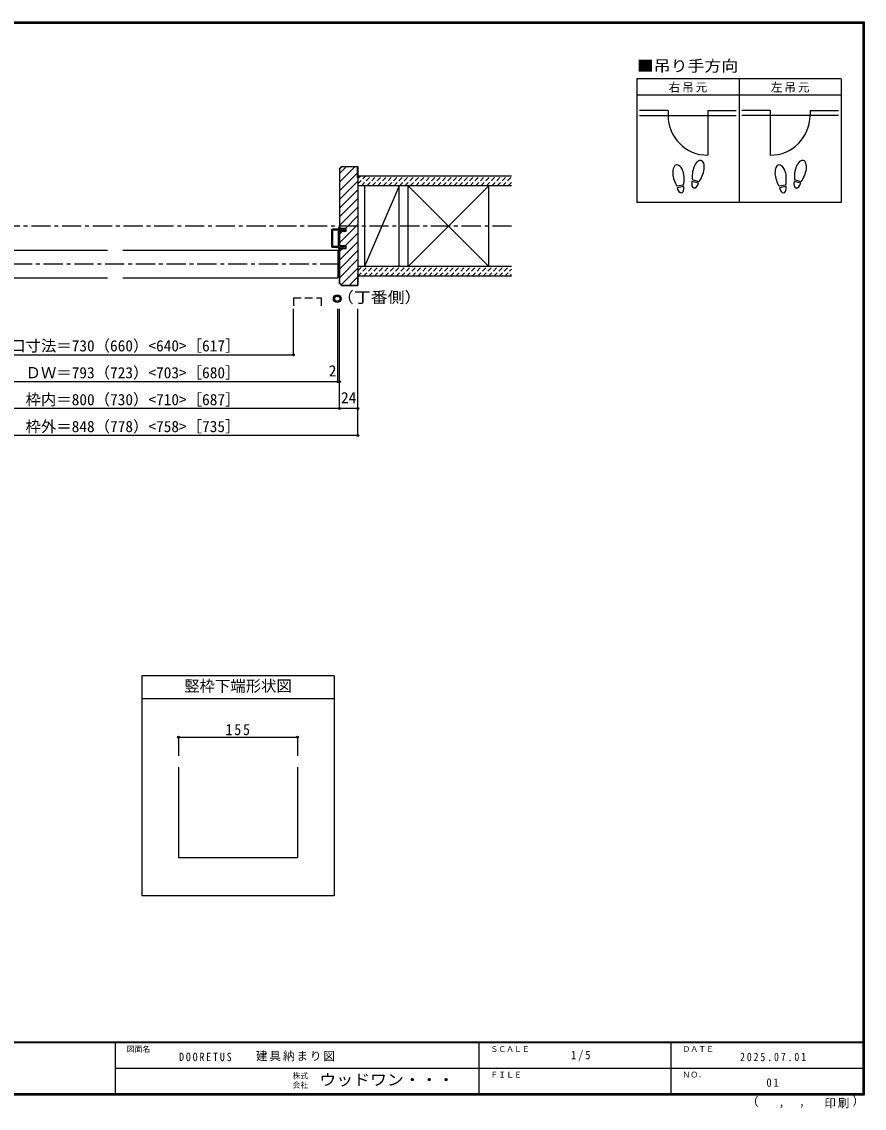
# Model space of a CAD drawing. Units: millimetres at full size, sheet at 1:5; details may follow other scales. Extents: x -973 to 977, y -718 to 696.
# Drawn here: x -120 to 977, y -718 to 696 of the extents above; entities that cross this region are included whole.
import ezdxf
from ezdxf.enums import TextEntityAlignment as Align

# ---------------------------------------------------------------- set-up
doc = ezdxf.new("R2010")
doc.units = ezdxf.units.MM
doc.header["$LTSCALE"] = 5
doc.header["$PDMODE"] = 32
doc.header["$PDSIZE"] = 2.5
for name, pattern in [('CHAIN1', [8, 5, -1, 1, -1]), ('DASHED1', [1.8, 1.2, -0.6]), ('DASHED2', [3, 2, -1])]:
    doc.linetypes.add(name, pattern=pattern)
for name, color, linetype in [('0-0_補助線', 7, 'Continuous'), ('0-1_通り芯', 4, 'CHAIN1'), ('0-3_仕上げ', 2, 'Continuous'), ('0-4_枠', 3, 'Continuous'), ('0-6_扉', 6, 'Continuous'), ('0-7_金物', 7, 'Continuous'), ('0-8_戸当り', 3, 'Continuous'), ('0-A_文字', 3, 'Continuous'), ('0-B_寸法', 7, 'Continuous'), ('0-C_ハッチ', 4, 'DASHED1'), ('F-0_補助線', 7, 'Continuous'), ('F-1_枠', 6, 'Continuous'), ('F-A_文字', 7, 'Continuous')]:
    doc.layers.add(name, color=color, linetype=linetype)
doc.styles.add('ＭＳ ゴシック', font='')
doc.styles.get('ＭＳ ゴシック').set_extended_font_data('MS Gothic')

# ---------------------------------------------------------------- blocks, each defined once
blk = doc.blocks.new('01')
at = {"layer": '0-0_補助線'}
for p, q in [((-14.5, 0.346), (-14.5, -0.449)), ((-14.3, 0.346), (-14.3, -0.449)), ((-12.045, -0.049), (-14.178, 0.444)), ((-12, 0.146), (-14.133, 0.639)), ((-11.475, 5.146), (-12.298, 4.504)), ((-12.175, 4.146), (-11.475, 4.146)), ((-12.045, -0.049), (-11.993, 0.145)), ((-11.475, 0.146), (-12, 0.146)), ((-11.475, 7.146), (-11.475, 5.146)), ((-11.475, 4.146), (-11.475, 0.146)), ((-10.68, 7.55), (-9.257, 6.508)), ((-9.375, 6.146), (-10.075, 6.146)), ((-10.075, 3.146), (-10.075, 6.146)), ((-10.075, 3.146), (-9.252, 2.504)), ((-9.375, 2.146), (-10.075, 2.146)), ((-10.075, 0.146), (-10.075, 2.146)), ((-10.075, 0.146), (10.075, 0.146)), ((10.075, 3.146), (9.252, 2.504)), ((10.68, 7.55), (9.257, 6.508)), ((9.375, 6.146), (10.075, 6.146)), ((9.375, 2.146), (10.075, 2.146)), ((10.075, 3.146), (10.075, 6.146)), ((10.075, 0.146), (10.075, 2.146)), ((11.475, 7.146), (11.475, 5.146)), ((11.475, 5.146), (12.298, 4.504)), ((12.175, 4.146), (11.475, 4.146)), ((11.475, 4.146), (11.475, 0.146)), ((11.475, 0.146), (12, 0.146)), ((12.045, -0.049), (11.993, 0.145)), ((12, 0.146), (14.133, 0.639)), ((12.045, -0.049), (14.178, 0.444)), ((14.3, 0.346), (14.3, -0.449)), ((14.5, 0.346), (14.5, -0.449)), ((-14.265, -0.741), (-12.235, -1.196)), ((-14.222, -0.546), (-12.191, -1.001)), ((-12, -1.488), (-12, -8.854)), ((-11.8, -1.488), (-11.8, -8.854)), ((-11, -9.654), (11, -9.654)), ((11, -9.854), (-11, -9.854)), ((-10.6, -1.554), (-10.6, -8.154)), ((-10.3, -1.254), (10.3, -1.254)), ((-10.3, -8.454), (10.3, -8.454)), ((10.6, -1.554), (10.6, -8.154)), ((11.8, -1.488), (11.8, -8.854)), ((12, -1.488), (12, -8.854)), ((14.222, -0.546), (12.191, -1.001)), ((14.265, -0.741), (12.235, -1.196))]:
    blk.add_line(p, q, dxfattribs=at)
for centre, radius, start, end in [((-14.2, 0.346), 0.3, 77.00048, 180), ((-14.2, 0.346), 0.1, 77.00048, 180), ((-12.175, 4.346), 0.2, 127.96957, 270), ((-10.975, 7.146), 0.5, 53.78053, 180), ((-9.375, 6.346), 0.2, 270, 53.78053), ((-9.375, 2.346), 0.2, 270, 52.03043), ((9.375, 6.346), 0.2, 126.21947, 270), ((9.375, 2.346), 0.2, 127.96957, 270), ((10.975, 7.146), 0.5, 0, 126.21947), ((12.175, 4.346), 0.2, 270, 52.03043), ((14.2, 0.346), 0.3, 0, 102.99952), ((14.2, 0.346), 0.1, 0, 102.99952), ((-14.2, -0.449), 0.3, 180, 257.3929), ((-14.2, -0.449), 0.1, 180, 257.3929), ((-12.3, -1.488), 0.3, 0, 76.0718), ((-12.3, -1.488), 0.5, 0, 76.0718), ((-11, -8.854), 1, 180, 270), ((-11, -8.854), 0.8, 180, 270), ((-10.3, -1.554), 0.3, 90, 180), ((-10.3, -8.154), 0.3, 180, 270), ((10.3, -1.554), 0.3, 0, 90), ((10.3, -8.154), 0.3, 270, 0), ((11, -8.854), 1, 270, 0), ((11, -8.854), 0.8, 270, 0), ((12.3, -1.488), 0.5, 103.9282, 180), ((12.3, -1.488), 0.3, 103.9282, 180), ((14.2, -0.449), 0.1, 282.6071, 0), ((14.2, -0.449), 0.3, 282.6071, 0)]:
    blk.add_arc(centre, radius, start, end, dxfattribs=at)

msp = doc.modelspace()

# ---------------------------------------------------------------- linework, layer by layer
at = {"layer": '0-0_補助線', "color": 4}
for p, q in [((84.153, -235.132), (239.153, -235.132)), ((84.153, -235.132), (84.153, -259.122)), ((239.153, -235.132), (239.153, -259.122))]:
    msp.add_line(p, q, dxfattribs=at)
at = {"layer": '0-0_補助線'}
for p in [(84.153, -235.132), (239.153, -235.132)]:
    msp.add_point(p, dxfattribs=at)
at = {"layer": '0-1_通り芯'}
for p, q in [((517.653, 430), (-517.347, 430)), ((293.653, 380.5), (-293.347, 380.5))]:
    msp.add_line(p, q, dxfattribs=at)
at = {"layer": '0-3_仕上げ'}
for p, q in [((517.653, 495), (317.653, 495)), ((517.653, 482.5), (317.653, 482.5)), ((517.653, 377.5), (317.653, 377.5)), ((517.653, 365), (317.653, 365))]:
    msp.add_line(p, q, dxfattribs=at)
at = {"layer": '0-3_仕上げ', "color": 3}
for p, q in [((326.153, 482.5), (326.153, 377.5)), ((371.153, 377.5), (371.153, 482.5)), ((383.037, 377.5), (383.037, 482.5)), ((488.037, 377.5), (488.037, 482.5))]:
    msp.add_line(p, q, dxfattribs=at)
at = {"layer": '0-3_仕上げ', "color": 7}
for p, q in [((371.153, 482.5), (326.153, 377.5)), ((383.037, 377.5), (488.037, 482.5)), ((383.037, 482.5), (488.037, 377.5))]:
    msp.add_line(p, q, dxfattribs=at)
at = {"layer": '0-4_枠'}
for p, q in [((296.481, 507.5), (293.653, 504.672)), ((293.653, 504.672), (293.653, 427)), ((296.689, 507), (294.153, 504.464)), ((294.153, 427), (294.153, 504.464)), ((296.481, 507.5), (317.653, 507.5)), ((317.153, 507), (296.689, 507)), ((317.153, 492.5), (317.153, 507)), ((317.653, 507.5), (317.653, 352.5)), ((317.153, 492.5), (317.653, 492.5)), ((293.653, 404.7), (293.653, 423.3)), ((293.653, 423.3), (302.153, 423.3)), ((294.153, 404.7), (294.153, 423.3)), ((293.653, 404.7), (302.153, 404.7)), ((293.653, 355.328), (293.653, 401)), ((293.653, 401), (302.153, 401)), ((294.153, 355.536), (294.153, 401)), ((302.153, 401), (302.153, 404.7)), ((296.481, 352.5), (293.653, 355.328)), ((296.689, 353), (294.153, 355.536)), ((317.153, 367.5), (317.153, 353)), ((317.153, 367.5), (317.653, 367.5)), ((296.481, 352.5), (317.653, 352.5)), ((296.689, 353), (317.153, 353)), ((84.153, -273.859), (84.153, -391.639)), ((239.153, -273.859), (239.153, -391.639)), ((84.153, -391.639), (239.153, -391.639))]:
    msp.add_line(p, q, dxfattribs=at)
msp.add_lwpolyline([(302.153, 423.3), (302.153, 427), (293.653, 427)], dxfattribs=at)
at = {"layer": '0-6_扉'}
for p, q in [((-288.347, 398.5), (-8.347, 398.5)), ((11.653, 398.5), (291.653, 398.5)), ((291.653, 398.5), (291.653, 362.5)), ((-288.347, 362.5), (-8.347, 362.5)), ((11.653, 362.5), (291.653, 362.5))]:
    msp.add_line(p, q, dxfattribs=at)
at = {"layer": '0-6_扉', "linetype": 'DASHED2'}
for p, q in [((233.658, 336.408), (233.658, 321.5)), ((233.658, 336.408), (269.658, 336.408)), ((269.658, 336.408), (269.658, 321.5))]:
    msp.add_line(p, q, dxfattribs=at)
at = {"layer": '0-7_金物'}
for radius in [5, 3.5]:
    msp.add_circle((290.702, 335.457), radius, dxfattribs=at)
at = {"layer": '0-8_戸当り', "color": 2}
for p, q in [((721.239, 580.308), (684.139, 580.308)), ((721.239, 580.308), (721.239, 574.008)), ((773.039, 580.308), (810.139, 580.308)), ((773.039, 580.308), (773.039, 522.208)), ((854.239, 580.308), (817.139, 580.308)), ((854.239, 580.308), (854.239, 522.208)), ((906.039, 580.308), (943.139, 580.308)), ((906.039, 580.308), (906.039, 574.008)), ((684.139, 574.008), (810.139, 574.008)), ((943.139, 574.008), (817.139, 574.008))]:
    msp.add_line(p, q, dxfattribs=at)
at = {"layer": '0-8_戸当り'}
for p, q in [((741.457, 483.378), (732.811, 481.853)), ((741.822, 481.31), (733.175, 479.785)), ((760.924, 485.706), (752.444, 487.978)), ((761.468, 487.735), (752.987, 490.007)), ((874.457, 483.378), (865.811, 481.853)), ((874.822, 481.31), (866.175, 479.785)), ((893.924, 485.706), (885.444, 487.978)), ((894.468, 487.735), (885.987, 490.007))]:
    msp.add_line(p, q, dxfattribs=at)
at = {"layer": '0-8_戸当り', "color": 2}
for centre, start, end in [((773.039, 574.008), 180, 270), ((854.239, 574.008), 270, 0)]:
    msp.add_arc(centre, 51.8, start, end, dxfattribs=at)
at = {"layer": '0-8_戸当り'}
for centre, major_axis, ratio, start_param, end_param in [((734.795, 495.877), (-2.445, 13.867), 0.5, 4.34059143, 8.22577918), ((760.713, 501.878), (3.644, 13.601), 0.5, 4.34059143, 8.22577918), ((867.795, 495.877), (-2.445, 13.867), 0.5, 4.34059143, 8.22577918), ((893.713, 501.878), (3.644, 13.601), 0.5, 4.34059143, 8.22577918), ((760.609, 501.489), (4.416, 16.48), 0.4, 1.85063327, 2.44287679), ((760.609, 501.489), (4.416, 16.48), 0.4, 3.84030852, 4.43255203), ((893.609, 501.489), (4.416, 16.48), 0.4, 1.85063327, 2.44287679), ((893.609, 501.489), (4.416, 16.48), 0.4, 3.84030852, 4.43255203), ((734.865, 495.481), (-2.963, 16.802), 0.4, 1.85063327, 2.44287679), ((737.498, 480.548), (-1.27, 7.205), 0.6, 1.57079633, 4.71238898), ((734.865, 495.481), (-2.963, 16.802), 0.4, 3.84030852, 4.43255203), ((756.684, 486.842), (1.894, 7.067), 0.6, 1.57079633, 4.71238898), ((867.865, 495.481), (-2.963, 16.802), 0.4, 1.85063327, 2.44287679), ((870.498, 480.548), (-1.27, 7.205), 0.6, 1.57079633, 4.71238898), ((867.865, 495.481), (-2.963, 16.802), 0.4, 3.84030852, 4.43255203), ((889.684, 486.842), (1.894, 7.067), 0.6, 1.57079633, 4.71238898)]:
    msp.add_ellipse(centre, major_axis=major_axis, ratio=ratio, start_param=start_param, end_param=end_param, dxfattribs=at)
at = {"layer": '0-A_文字'}
for p, q in [((680.639, 621.667), (680.639, 460.667)), ((946.639, 621.667), (680.639, 621.667)), ((813.639, 621.667), (813.639, 460.667)), ((680.639, 600.667), (946.639, 600.667)), ((286.653, -155.132), (36.653, -155.132)), ((36.653, -155.132), (36.653, -441.639)), ((286.653, -155.132), (286.653, -441.639)), ((286.653, -185.132), (36.653, -185.132)), ((286.653, -441.639), (36.653, -441.639))]:
    msp.add_line(p, q, dxfattribs=at)
msp.add_lwpolyline([(946.639, 621.667), (946.639, 460.667), (680.639, 460.667)], dxfattribs=at)
at = {"layer": '0-B_寸法', "color": 3}
for p, q in [((293.653, 404.7), (293.653, 423.3)), ((293.653, 423.3), (302.153, 423.3)), ((293.653, 404.7), (293.653, 423.3)), ((293.653, 423.3), (302.153, 423.3)), ((294.153, 404.7), (294.153, 423.3)), ((294.153, 404.7), (294.153, 423.3)), ((293.653, 404.7), (302.153, 404.7)), ((293.653, 404.7), (302.153, 404.7)), ((293.653, 401), (302.153, 401)), ((293.653, 401), (302.153, 401)), ((302.153, 401), (302.153, 404.7)), ((302.153, 401), (302.153, 404.7))]:
    msp.add_line(p, q, dxfattribs=at)
at = {"layer": '0-B_寸法', "color": 4}
for p, q in [((233.658, 262.5), (233.658, 322.5)), ((291.653, 227.5), (291.653, 322.5)), ((293.653, 192.5), (293.653, 322.5)), ((317.653, 157.5), (317.653, 322.5)), ((-283.347, 262.5), (233.658, 262.5)), ((293.653, 227.5), (-293.347, 227.5)), ((317.653, 192.5), (-317.347, 192.5)), ((317.653, 157.5), (-317.347, 157.5))]:
    msp.add_line(p, q, dxfattribs=at)
at = {"layer": '0-B_寸法', "color": 3}
msp.add_lwpolyline([(302.153, 423.3), (302.153, 427), (293.653, 427)], dxfattribs=at)
msp.add_lwpolyline([(302.153, 423.3), (302.153, 427), (293.653, 427)], dxfattribs=at)
at = {"layer": '0-B_寸法'}
for p in [(233.658, 262.5), (291.653, 227.5), (293.653, 227.5), (293.653, 192.5), (317.653, 192.5), (317.653, 157.5)]:
    msp.add_point(p, dxfattribs=at)
at = {"layer": '0-C_ハッチ', "linetype": 'Continuous'}
for p, q in [((302.173, 507), (294.153, 498.98)), ((313.486, 507), (294.153, 487.666)), ((317.153, 499.353), (294.153, 476.353)), ((317.653, 488.539), (294.153, 465.039)), ((317.653, 477.225), (294.153, 453.725)), ((317.653, 465.912), (294.153, 442.412)), ((317.653, 454.598), (294.153, 431.098)), ((317.653, 443.284), (301.369, 427)), ((317.653, 431.97), (294.153, 408.47)), ((297.669, 423.3), (294.153, 419.784)), ((317.653, 420.657), (301.696, 404.7)), ((317.653, 409.343), (294.153, 385.843)), ((297.996, 401), (294.153, 397.157)), ((317.653, 398.029), (294.153, 374.529)), ((317.653, 386.716), (294.153, 363.216)), ((317.653, 375.402), (295.97, 353.719)), ((317.153, 363.588), (306.565, 353))]:
    msp.add_line(p, q, dxfattribs=at)
at = {"layer": '0-C_ハッチ'}
for p, q in [((317.653, 492.101), (320.552, 495)), ((317.653, 485.03), (327.623, 495)), ((322.194, 482.5), (334.694, 495)), ((329.265, 482.5), (341.765, 495)), ((336.336, 482.5), (348.836, 495)), ((343.408, 482.5), (355.908, 495)), ((350.479, 482.5), (362.979, 495)), ((357.55, 482.5), (370.05, 495)), ((364.621, 482.5), (377.121, 495)), ((371.692, 482.5), (384.192, 495)), ((378.763, 482.5), (391.263, 495)), ((385.834, 482.5), (398.334, 495)), ((392.905, 482.5), (405.405, 495)), ((407.047, 482.5), (419.547, 495)), ((414.118, 482.5), (426.618, 495)), ((421.189, 482.5), (433.689, 495)), ((428.26, 482.5), (440.76, 495)), ((435.331, 482.5), (447.831, 495)), ((442.402, 482.5), (454.902, 495)), ((449.474, 482.5), (461.974, 495)), ((456.545, 482.5), (469.045, 495)), ((463.616, 482.5), (476.116, 495)), ((470.687, 482.5), (483.187, 495)), ((477.758, 482.5), (490.258, 495)), ((484.829, 482.5), (497.329, 495)), ((491.9, 482.5), (504.4, 495)), ((498.971, 482.5), (511.471, 495)), ((399.976, 482.5), (410.818, 493.341)), ((506.042, 482.5), (517.653, 494.111)), ((513.113, 482.5), (517.653, 487.04)), ((317.653, 371.893), (323.26, 377.5)), ((317.742, 364.911), (330.331, 377.5)), ((324.902, 365), (337.402, 377.5)), ((331.974, 365), (344.474, 377.5)), ((339.045, 365), (351.545, 377.5)), ((346.116, 365), (358.616, 377.5)), ((353.187, 365), (365.687, 377.5)), ((360.258, 365), (372.758, 377.5)), ((367.329, 365), (379.829, 377.5)), ((374.4, 365), (386.9, 377.5)), ((381.471, 365), (393.971, 377.5)), ((388.542, 365), (401.042, 377.5)), ((395.613, 365), (408.113, 377.5)), ((402.684, 365), (415.184, 377.5)), ((409.755, 365), (422.255, 377.5)), ((416.826, 365), (429.326, 377.5)), ((423.897, 365), (436.397, 377.5)), ((430.969, 365), (443.469, 377.5)), ((438.04, 365), (450.54, 377.5)), ((445.111, 365), (457.611, 377.5)), ((452.182, 365), (464.682, 377.5)), ((459.253, 365), (471.753, 377.5)), ((466.324, 365), (478.824, 377.5)), ((473.395, 365), (485.895, 377.5)), ((480.466, 365), (492.966, 377.5)), ((487.537, 365), (500.037, 377.5)), ((494.608, 365), (507.108, 377.5)), ((501.679, 365), (514.179, 377.5)), ((508.75, 365), (517.653, 373.903)), ((515.821, 365), (517.653, 366.832))]:
    msp.add_line(p, q, dxfattribs=at)
at = {"layer": 'F-1_枠'}
for p, q in [((-973.347, 695.833), (976.653, 695.833)), ((-973.347, 695), (976.653, 695)), ((-973.347, 694.167), (976.653, 694.167)), ((974.986, 695.833), (974.986, -700.833)), ((975.82, 695.833), (975.82, -700.833)), ((976.653, 695.833), (976.653, -700.833)), ((976.653, -631.667), (-973.347, -631.667)), ((976.653, -632.5), (-973.347, -632.5)), ((1.653, -632.5), (1.653, -699.167)), ((474.986, -632.5), (474.986, -699.167)), ((724.986, -632.5), (724.986, -699.167)), ((1.653, -665.833), (974.986, -665.834)), ((976.653, -699.167), (-973.347, -699.167)), ((976.653, -700), (-973.347, -700)), ((976.653, -700.833), (-973.347, -700.833))]:
    msp.add_line(p, q, dxfattribs=at)

# ---------------------------------------------------------------- block references
at = {"layer": '0-B_寸法', "xscale": -1, "rotation": 270}
msp.add_blockref('01', (293.507, 414), dxfattribs=at)

# ---------------------------------------------------------------- texts
at = {"layer": '0-0_補助線', "insert": (145.403, -232.632), "char_height": 14.66, "attachment_point": 7, "style": 'ＭＳ ゴシック'}
msp.add_mtext('\\T1.27;\\W0.9;155', dxfattribs=at)
at = {"layer": '0-A_文字', "color": 7, "style": 'ＭＳ ゴシック', "width": 1.1}
for s, p in [('■吊り手方向', (680.639, 626.667)), ('（丁番側）', (290.335, 325.605))]:
    msp.add_text(s, height=14.66, dxfattribs=at).set_placement(p, align=Align.BOTTOM_LEFT)
at = {"layer": '0-A_文字', "color": 7, "style": 'ＭＳ ゴシック'}
msp.add_text('竪枠下端形状図', height=14.66, dxfattribs=at).set_placement((91.653, -180.132), align=Align.BOTTOM_LEFT)
at = {"layer": '0-A_文字', "color": 7, "char_height": 11, "attachment_point": 7, "style": 'ＭＳ ゴシック'}
for s, insert in [('\\T1.17;右吊元', (722.139, 603.667)), ('\\T1.17;左吊元', (855.139, 603.667))]:
    msp.add_mtext(s, dxfattribs=dict(at, insert=insert))
at = {"layer": '0-B_寸法', "style": 'ＭＳ ゴシック'}
for s, p in [('有効開口寸法＝730（660）<640>［617］', (-194.847, 262.5)), ('ＤＷ＝793（723）<703>［680］', (-114.847, 227.5)), ('2', (279.757, 230)), ('枠内＝800（730）<710>［687］', (-114.847, 192.5)), ('24', (295.653, 195)), ('枠外＝848（778）<758>［735］', (-114.847, 157.5))]:
    msp.add_text(s, height=14.66, dxfattribs=at).set_placement(p, align=Align.BOTTOM_LEFT)
at = {"layer": 'F-0_補助線', "char_height": 11, "attachment_point": 7, "style": 'ＭＳ ゴシック'}
for s, insert in [('\\T1.39;\\W0.85;DOORETUS', (84.986, -656.667)), ('\\T1.17;建具納まり図', (184.986, -656.667))]:
    msp.add_mtext(s, dxfattribs=dict(at, insert=insert))
at = {"layer": 'F-A_文字', "style": 'ＭＳ ゴシック'}
for s, height, p in [('図面名', 7.331, (16.653, -646.667)), ('ＳＣＡＬＥ', 7.331, (489.986, -646.667)), ('ＤＡＴＥ', 7.331, (739.986, -646.667)), ('株式', 7.331, (232.486, -681.5)), ('ＦＩＬＥ', 7.331, (489.986, -680)), ('ＮＯ．', 7.331, (739.986, -680.001)), ('会社', 7.331, (232.486, -693.5)), ('（', 11, (823.992, -718.052)), ('）', 11, (961.387, -717.355)), (',', 11, (865.199, -718.052)), (',', 11, (891.686, -717.588))]:
    msp.add_text(s, height=height, dxfattribs=at).set_placement(p, align=Align.BOTTOM_LEFT)
at = {"layer": 'F-A_文字', "style": 'ＭＳ ゴシック', "width": 1.1}
msp.add_text('ウッドワン・・・', height=14.66, dxfattribs=at).set_placement((267.486, -692.5), align=Align.BOTTOM_LEFT)
at = {"layer": 'F-A_文字', "char_height": 11, "attachment_point": 7, "style": 'ＭＳ ゴシック'}
for s, insert in [('\\T1.38;\\W0.9;1/5', (594.986, -656.667)), ('\\T1.39;\\W0.85;2025.07.01', (814.986, -656.667)), ('\\T1.36;\\W0.9;01', (849.361, -690.001)), ('\\T1.17;印刷', (924.678, -717.82))]:
    msp.add_mtext(s, dxfattribs=dict(at, insert=insert))

doc.saveas('drawing.dxf')
